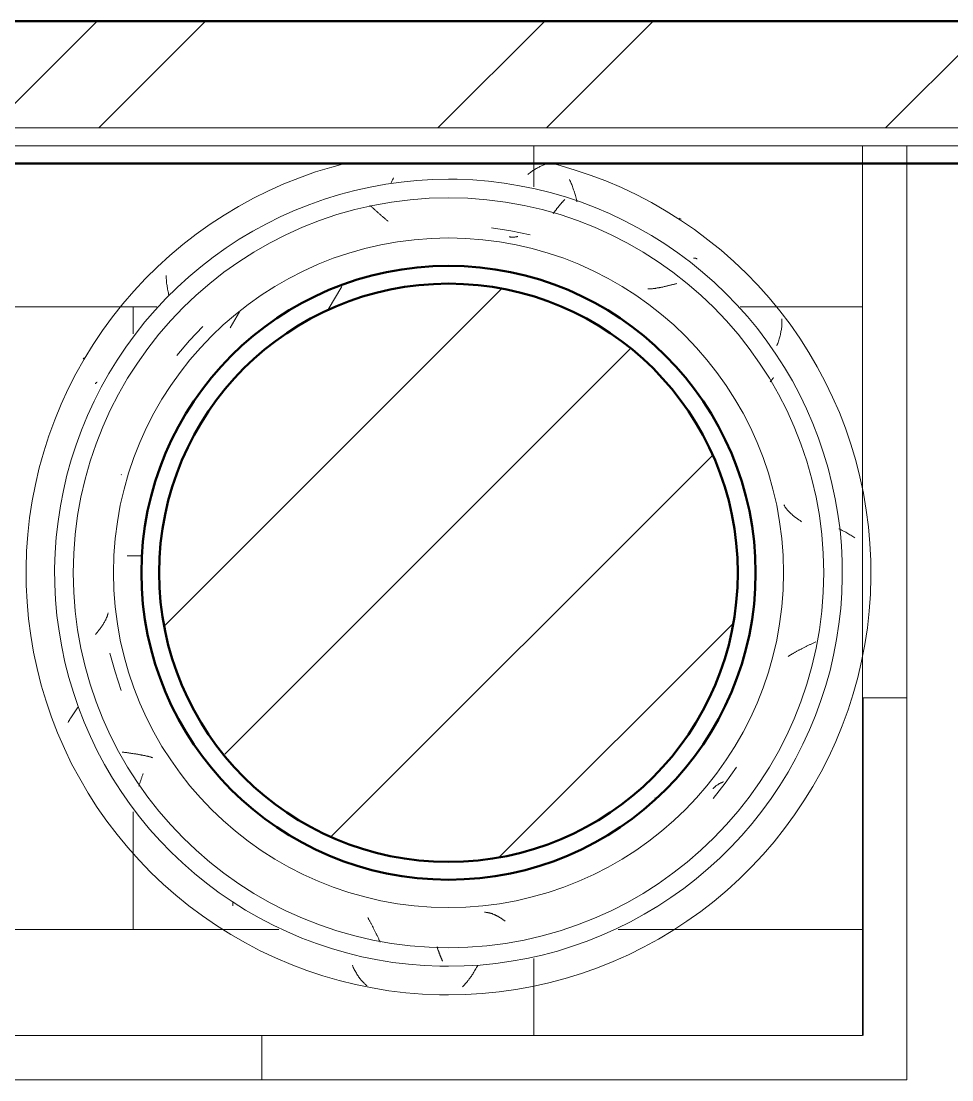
# Model space of a CAD drawing. Header units: millimetres. Extents: x -9358 to 257996, y -67499 to 9117.
# Drawn here: x 35675 to 36720, y -58968 to -57778 of the extents above; entities that cross this region are included whole.
import ezdxf

# ---------------------------------------------------------------- set-up
doc = ezdxf.new("R2010")
doc.units = ezdxf.units.MM
doc.header["$LTSCALE"] = 1000
for name, color, linetype, lineweight in [('A-COL-RFC', 8, 'Continuous', 18), ('A-COL-RFC-1', 8, 'Continuous', 9), ('A-COL-RFC-2', 8, 'Continuous', 50), ('A-WAL-CLD', 8, 'Continuous', 9), ('A-WAL-CMU', 8, 'Continuous', 50), ('A-WAL-LOW-20', 8, 'Continuous', 18), ('A-WAL-PAT-1', 8, 'Continuous', 9)]:
    doc.layers.add(name, color=color, linetype=linetype, lineweight=lineweight)
pattern_1 = [(0, (0, 0), (812.8, 203.2), [33.528, -576.072, 33.528, -576.072, -3251.2]), (0, (0, 0), (812.8, 203.2), [-1219.2, 33.528, -1185.672, 33.528, -576.072, -1422.4]), (0, (0, 0), (812.8, 203.2), [-3048, 33.528, -372.872, 33.528, -982.472]), (120, (304.8, 101.6), (-582.37636, 602.30545), [33.528, -576.072, 33.528, -576.072, -3251.2]), (120, (304.8, 101.6), (-582.37636, 602.30545), [-1219.2, 33.528, -1185.672, 33.528, -576.072, -1422.4]), (120, (304.8, 101.6), (-582.37636, 602.30545), [-3048, 33.528, -372.872, 33.528, -982.472]), (240, (406.4, 508), (-230.42364, -805.50545), [33.528, -576.072, 33.528, -576.072, -3251.2]), (240, (406.4, 508), (-230.42364, -805.50545), [-1219.2, 33.528, -1185.672, 33.528, -576.072, -1422.4]), (240, (406.4, 508), (-230.42364, -805.50545), [-3048, 33.528, -372.872, 33.528, -982.472])]

# ---------------------------------------------------------------- blocks, each defined once
blk = doc.blocks.new('Concrete-Round-Column - 650-V26-01-Ground Floor Furniture Plan')
at = {"layer": 'A-COL-RFC-1'}
h = blk.add_hatch(dxfattribs=at)
h.set_pattern_fill('FP_65', color=256, style=0, pattern_type=2)
h.set_pattern_definition([(45, (-35195, 58250), (-106.06602, 106.06602), [])])
h.paths.add_polyline_path([(0, -325), (63.4, -318.8), (124.4, -300.3), (180.6, -270.2), (229.8, -229.8), (270.2, -180.6), (300.3, -124.4), (318.8, -63.4), (325, 0), (318.8, 63.4), (300.3, 124.4), (270.2, 180.6), (229.8, 229.8), (180.6, 270.2), (124.4, 300.3), (63.4, 318.8), (0, 325), (-63.4, 318.8), (-124.4, 300.3), (-180.6, 270.2), (-229.8, 229.8), (-270.2, 180.6), (-300.3, 124.4), (-318.8, 63.4), (-325, 0), (-318.8, -63.4), (-300.3, -124.4), (-270.2, -180.6), (-229.8, -229.8), (-180.6, -270.2), (-124.4, -300.3), (-63.4, -318.8)], flags=0)
at = {"layer": 'A-COL-RFC-2'}
for start, end in [(0, 180), (180, 0)]:
    blk.add_arc((0, 0), 325, start, end, dxfattribs=at)
blk = doc.blocks.new('Walls 173 - Walls 13-1441112-01-Ground Floor Furniture Plan')
at = {"layer": 'A-WAL-PAT-1'}
h = blk.add_hatch(dxfattribs=at)
h.set_pattern_fill('FP_117', color=256, style=0, pattern_type=2)
h.set_pattern_definition([(90, (34450, -56700), (-900, 6e-14), [700, -700]), (90, (34000, -57400), (-1800, 1e-13), [700, -700]), (0, (34000, -57400), (0, 700), [])])
h.paths.add_polyline_path([(34730, -58770), (36620, -58770), (36620, -57770), (34730, -57770), (34730, -58574.8)], flags=0)
h.paths.add_polyline_path([(36118.3, -58693.5), (36045.8, -58681.4), (35976.2, -58657.5), (35911.6, -58622.5), (35852.4, -58576.1), (35803.8, -58523.3), (35763.6, -58461.8), (35734.1, -58394.5), (35716.1, -58323.2), (35710, -58250), (35716.9, -58173.5), (35735.8, -58101.7), (35763.6, -58038.2), (35803.8, -57976.7), (35854.9, -57921.6), (35914, -57876.2), (35976.2, -57842.5), (36050.7, -57817.8), (36119.9, -57806.5), (36191.7, -57806.5), (36264.2, -57818.6), (36337.4, -57844.5), (36398.4, -57877.5), (36456.4, -57922.6), (36506.2, -57976.7), (36546.4, -58038.2), (36575.9, -58105.5), (36593.9, -58176.8), (36600, -58250), (36593.9, -58323.2), (36574.2, -58398.3), (36546.4, -58461.8), (36503.3, -58526.4), (36456.4, -58577.4), (36393.8, -58625), (36333.8, -58657.5), (36259.3, -58682.2), (36190.1, -58693.5), (36119.9, -58693.5)], flags=0)
h.paths.add_polyline_path([(35231.7, -58693.5), (35158.3, -58693.5), (35085.8, -58681.4), (35016.2, -58657.5), (34951.6, -58622.5), (34891.2, -58574.8), (34842.6, -58521.5), (34803.6, -58461.8), (34774.1, -58394.5), (34756.1, -58323.2), (34750, -58250), (34756.9, -58173.5), (34775.8, -58101.7), (34803.6, -58038.2), (34843.8, -57976.7), (34893.6, -57922.6), (34954, -57876.2), (35016.2, -57842.5), (35090.7, -57817.8), (35159.9, -57806.5), (35231.7, -57806.5), (35304.2, -57818.6), (35373.8, -57842.5), (35438.4, -57877.5), (35496.4, -57922.6), (35547.4, -57978.5), (35586.4, -58038.2), (35615.9, -58105.5), (35633.9, -58176.8), (35640, -58250), (35633.9, -58323.2), (35614.2, -58398.3), (35584.1, -58465.3), (35546.2, -58523.3), (35495.3, -58578.3), (35438.4, -58622.5), (35373.8, -58657.5), (35299.3, -58682.2), (35272.5, -58686.7)], flags=0)
at = {"layer": 'A-WAL-LOW-20'}
for p, q in [((36620, -58770), (36620, -57770)), ((34730, -58770), (36620, -58770))]:
    blk.add_line(p, q, dxfattribs=at)
blk = doc.blocks.new('Walls 176 - Walls 6-1441152-01-Ground Floor Furniture Plan')
at = {"layer": 'A-WAL-PAT-1'}
h = blk.add_hatch(dxfattribs=at)
h.set_pattern_fill('FP_119', color=256, style=0, pattern_type=2)
h.set_pattern_definition([(270, (35494.6, -59470), (900, 6e-14), [700, -700]), (270, (35944.6, -58770), (1800, 1e-13), [700, -700]), (180, (35944.6, -58770), (-9e-14, -700), [])])
h.paths.add_polyline_path([(34730, -58820), (36670, -58820), (36670, -58770), (34730, -58770)], flags=0)
at = {"layer": 'A-WAL-LOW-20'}
for p, q in [((34730, -58770), (36620, -58770)), ((36670, -58770), (36670, -58820)), ((36670, -58820), (34730, -58820))]:
    blk.add_line(p, q, dxfattribs=at)
blk = doc.blocks.new('Walls 177 - Walls 6-1441169-01-Ground Floor Furniture Plan')
at = {"layer": 'A-WAL-PAT-1'}
h = blk.add_hatch(dxfattribs=at)
h.set_pattern_fill('FP_120', color=256, style=0, pattern_type=2)
h.set_pattern_definition([(270, (36170, -59239.6), (900, 6e-14), [700, -700]), (270, (36620, -58539.6), (1800, 1e-13), [700, -700]), (180, (36620, -58539.6), (-9e-14, -700), [])])
h.paths.add_polyline_path([(36670, -58770), (36670, -57770), (36620, -57770), (36620, -58770)], flags=0)
at = {"layer": 'A-WAL-LOW-20'}
for p, q in [((36620, -58770), (36620, -57770)), ((36670, -57770), (36670, -58770))]:
    blk.add_line(p, q, dxfattribs=at)
blk = doc.blocks.new('FP_210-01-Ground Floor Furniture Plan')
at = {"layer": 'A-WAL-PAT-1'}
for p, q in [((36067.2, -57837.5), (36066.5, -57836.9)), ((36067.8, -57838.1), (36067.2, -57837.5)), ((36068.5, -57838.6), (36067.8, -57838.1)), ((36069.1, -57839.2), (36068.5, -57838.6)), ((36069.7, -57839.8), (36069.1, -57839.2)), ((36070.4, -57840.3), (36069.7, -57839.8)), ((36071, -57840.9), (36070.4, -57840.3)), ((36071.6, -57841.4), (36071, -57840.9)), ((36072.2, -57842), (36071.6, -57841.4)), ((36072.9, -57842.6), (36072.2, -57842)), ((36073.5, -57843.1), (36072.9, -57842.6)), ((36074.1, -57843.7), (36073.5, -57843.1)), ((36074.7, -57844.2), (36074.1, -57843.7)), ((36075.4, -57844.8), (36074.7, -57844.2)), ((36076, -57845.3), (36075.4, -57844.8)), ((36076.6, -57845.8), (36076, -57845.3)), ((36077.2, -57846.4), (36076.6, -57845.8)), ((36077.8, -57846.9), (36077.2, -57846.4)), ((36078.4, -57847.4), (36077.8, -57846.9)), ((36079, -57848), (36078.4, -57847.4)), ((36079.6, -57848.5), (36079, -57848)), ((36080.2, -57849), (36079.6, -57848.5)), ((36080.8, -57849.5), (36080.2, -57849)), ((36081.4, -57850), (36080.8, -57849.5)), ((36082, -57850.5), (36081.4, -57850)), ((36082.6, -57851.1), (36082, -57850.5)), ((36083.2, -57851.6), (36082.6, -57851.1)), ((36083.7, -57852), (36083.2, -57851.6)), ((36084.3, -57852.5), (36083.7, -57852)), ((36084.9, -57853), (36084.3, -57852.5)), ((36085.5, -57853.5), (36084.9, -57853)), ((36086.1, -57854), (36085.5, -57853.5)), ((36086.6, -57854.4), (36086.1, -57854)), ((36087.2, -57854.9), (36086.6, -57854.4)), ((35864.1, -57989), (35879.2, -57973.1)), ((35850, -58005.8), (35864.1, -57989)), ((35787.5, -58139.4), (35787.4, -58139.8)), ((35771.9, -58297.9), (35771.8, -58298.4)), ((35772.1, -58297.4), (35771.9, -58297.9)), ((35772.2, -58296.9), (35772.1, -58297.4)), ((35772.4, -58296.5), (35772.2, -58296.9)), ((35772.5, -58296), (35772.4, -58296.5)), ((35772.6, -58295.5), (35772.5, -58296)), ((35772.7, -58295), (35772.6, -58295.5)), ((35765.9, -58309.5), (35765.6, -58310.1)), ((35766.3, -58309), (35765.9, -58309.5)), ((35766.6, -58308.5), (35766.3, -58309)), ((35767, -58308), (35766.6, -58308.5)), ((35767.3, -58307.4), (35767, -58308)), ((35767.6, -58306.9), (35767.3, -58307.4)), ((35767.9, -58306.4), (35767.6, -58306.9)), ((35768.2, -58305.9), (35767.9, -58306.4)), ((35768.5, -58305.4), (35768.2, -58305.9)), ((35768.8, -58304.9), (35768.5, -58305.4)), ((35769.1, -58304.4), (35768.8, -58304.9)), ((35769.4, -58303.8), (35769.1, -58304.4)), ((35769.6, -58303.3), (35769.4, -58303.8)), ((35769.9, -58302.8), (35769.6, -58303.3)), ((35770.1, -58302.3), (35769.9, -58302.8)), ((35770.4, -58301.8), (35770.1, -58302.3)), ((35770.6, -58301.3), (35770.4, -58301.8)), ((35770.8, -58300.8), (35770.6, -58301.3)), ((35771, -58300.3), (35770.8, -58300.8)), ((35771.2, -58299.9), (35771, -58300.3)), ((35771.4, -58299.4), (35771.2, -58299.9)), ((35771.6, -58298.9), (35771.4, -58299.4)), ((35771.8, -58298.4), (35771.6, -58298.9)), ((35758.9, -58318.9), (35758.4, -58319.4)), ((35759.4, -58318.3), (35758.9, -58318.9)), ((35759.8, -58317.7), (35759.4, -58318.3)), ((35760.3, -58317.2), (35759.8, -58317.7)), ((35760.7, -58316.6), (35760.3, -58317.2)), ((35761.2, -58316.1), (35760.7, -58316.6)), ((35761.6, -58315.5), (35761.2, -58316.1)), ((35762, -58314.9), (35761.6, -58315.5)), ((35762.4, -58314.4), (35762, -58314.9)), ((35762.9, -58313.8), (35762.4, -58314.4)), ((35763.3, -58313.3), (35762.9, -58313.8)), ((35763.7, -58312.8), (35763.3, -58313.3)), ((35764.1, -58312.2), (35763.7, -58312.8)), ((35764.4, -58311.7), (35764.1, -58312.2)), ((35764.8, -58311.1), (35764.4, -58311.7)), ((35765.2, -58310.6), (35764.8, -58311.1)), ((35765.6, -58310.1), (35765.2, -58310.6)), ((35780.4, -58361.4), (35774.7, -58340.2)), ((35787.2, -58382.2), (35780.4, -58361.4)), ((35788.6, -58451.5), (35789.4, -58451.7)), ((35789.4, -58451.7), (35790.2, -58451.8)), ((35790.2, -58451.8), (35791, -58451.9)), ((35791, -58451.9), (35791.8, -58452)), ((35791.8, -58452), (35792.7, -58452.1)), ((35792.7, -58452.1), (35793.5, -58452.2)), ((35793.5, -58452.2), (35794.3, -58452.3)), ((35794.3, -58452.3), (35795.1, -58452.5)), ((35795.1, -58452.5), (35795.9, -58452.6)), ((35795.9, -58452.6), (35796.7, -58452.7)), ((35796.7, -58452.7), (35797.5, -58452.8)), ((35797.5, -58452.8), (35798.3, -58452.9)), ((35798.3, -58452.9), (35799.1, -58453)), ((35799.1, -58453), (35799.8, -58453.1)), ((35799.8, -58453.1), (35800.6, -58453.3)), ((35800.6, -58453.3), (35801.4, -58453.4)), ((35801.4, -58453.4), (35802.2, -58453.5)), ((35802.2, -58453.5), (35802.9, -58453.6)), ((35802.9, -58453.6), (35803.7, -58453.7)), ((35803.7, -58453.7), (35804.5, -58453.9)), ((35804.5, -58453.9), (35805.2, -58454)), ((35805.2, -58454), (35806, -58454.1)), ((35806, -58454.1), (35806.7, -58454.2)), ((35806.7, -58454.2), (35807.4, -58454.3)), ((35807.4, -58454.3), (35808.2, -58454.5)), ((35808.2, -58454.5), (35808.9, -58454.6)), ((35808.9, -58454.6), (35809.6, -58454.7)), ((35809.6, -58454.7), (35810.3, -58454.9)), ((35810.3, -58454.9), (35811, -58455)), ((35811, -58455), (35811.7, -58455.1)), ((35811.7, -58455.1), (35812.4, -58455.3)), ((35812.4, -58455.3), (35813.1, -58455.4)), ((35813.1, -58455.4), (35813.8, -58455.6)), ((35813.8, -58455.6), (35814.5, -58455.7)), ((35814.5, -58455.7), (35815.2, -58455.9)), ((35815.2, -58455.9), (35815.8, -58456)), ((35815.8, -58456), (35816.5, -58456.2)), ((35816.5, -58456.2), (35817.1, -58456.3)), ((35817.1, -58456.3), (35817.8, -58456.5)), ((35817.8, -58456.5), (35818.4, -58456.6)), ((35818.4, -58456.6), (35819.1, -58456.8)), ((35819.1, -58456.8), (35819.7, -58457)), ((35819.7, -58457), (35820.3, -58457.1)), ((35820.3, -58457.1), (35820.9, -58457.3)), ((35820.9, -58457.3), (35821.5, -58457.5)), ((35821.5, -58457.5), (35822.1, -58457.7)), ((35822.1, -58457.7), (35822.7, -58457.9)), ((35811.8, -58476.3), (35811.5, -58477.1)), ((35812, -58475.6), (35811.8, -58476.3)), ((35807.7, -58488.1), (35807.4, -58488.9)), ((35808, -58487.3), (35807.7, -58488.1)), ((35808.2, -58486.5), (35808, -58487.3)), ((35808.5, -58485.7), (35808.2, -58486.5)), ((35808.8, -58484.9), (35808.5, -58485.7)), ((35809.1, -58484.1), (35808.8, -58484.9)), ((35809.3, -58483.3), (35809.1, -58484.1)), ((35809.6, -58482.5), (35809.3, -58483.3)), ((35809.9, -58481.7), (35809.6, -58482.5)), ((35810.2, -58481), (35809.9, -58481.7)), ((35810.4, -58480.2), (35810.2, -58481)), ((35810.7, -58479.4), (35810.4, -58480.2)), ((35811, -58478.6), (35810.7, -58479.4)), ((35811.2, -58477.9), (35811, -58478.6)), ((35811.5, -58477.1), (35811.2, -58477.9)), ((35807.4, -58488.9), (35807.1, -58489.7)), ((36064.3, -58637.5), (36064.6, -58638.1)), ((36064.6, -58638.1), (36065, -58638.7)), ((36065, -58638.7), (36065.3, -58639.3)), ((36065.3, -58639.3), (36065.7, -58639.9)), ((36065.7, -58639.9), (36066, -58640.6)), ((36066, -58640.6), (36066.4, -58641.2)), ((36066.4, -58641.2), (36066.7, -58641.8)), ((36066.7, -58641.8), (36067.1, -58642.5)), ((36067.1, -58642.5), (36067.4, -58643.1)), ((36067.4, -58643.1), (36067.7, -58643.8)), ((36067.7, -58643.8), (36068.1, -58644.4)), ((36068.1, -58644.4), (36068.4, -58645.1)), ((36068.4, -58645.1), (36068.8, -58645.8)), ((36068.8, -58645.8), (36069.1, -58646.5)), ((36069.1, -58646.5), (36069.5, -58647.1)), ((36069.5, -58647.1), (36069.8, -58647.8)), ((36069.8, -58647.8), (36070.2, -58648.5)), ((36070.2, -58648.5), (36070.5, -58649.2)), ((36070.5, -58649.2), (36070.9, -58649.9)), ((36070.9, -58649.9), (36071.2, -58650.6)), ((36071.2, -58650.6), (36071.6, -58651.3)), ((36071.6, -58651.3), (36071.9, -58652.1)), ((36071.9, -58652.1), (36072.3, -58652.8)), ((36072.3, -58652.8), (36072.6, -58653.5)), ((36072.6, -58653.5), (36073, -58654.2)), ((36073, -58654.2), (36073.3, -58655)), ((36073.3, -58655), (36073.7, -58655.7)), ((36073.7, -58655.7), (36074.1, -58656.4)), ((36074.1, -58656.4), (36074.4, -58657.2)), ((36074.4, -58657.2), (36074.8, -58657.9)), ((36074.8, -58657.9), (36075.1, -58658.6)), ((36075.1, -58658.6), (36075.5, -58659.4)), ((36075.5, -58659.4), (36075.9, -58660.1)), ((36075.9, -58660.1), (36076.2, -58660.9)), ((36076.2, -58660.9), (36076.6, -58661.6)), ((36076.6, -58661.6), (36076.9, -58662.4)), ((36076.9, -58662.4), (36077.3, -58663.2)), ((36077.3, -58663.2), (36077.7, -58663.9)), ((36077.7, -58663.9), (36078.1, -58664.7)), ((36078.1, -58664.7), (36078.4, -58665.4))]:
    blk.add_line(p, q, dxfattribs=at)
blk = doc.blocks.new('FP_211-01-Ground Floor Furniture Plan')
at = {"layer": 'A-WAL-LOW-20', "flags": 128}
blk.add_lwpolyline([(36155, -58724.5), (36174, -58724.2), (36192.9, -58723), (36211.8, -58721.1), (36230.6, -58718.5), (36249.3, -58715.1), (36267.8, -58710.9), (36286.1, -58706.1), (36304.3, -58700.5), (36322.2, -58694.1), (36339.8, -58687.1), (36357.1, -58679.3), (36374.1, -58670.9), (36390.8, -58661.8), (36407.1, -58652.1), (36422.9, -58641.7), (36438.4, -58630.6), (36453.4, -58619), (36467.9, -58606.8), (36481.9, -58594), (36495.4, -58580.6), (36508.4, -58566.7), (36520.8, -58552.4), (36532.6, -58537.5), (36543.7, -58522.2), (36554.3, -58506.4), (36564.3, -58490.2), (36573.5, -58473.7), (36582.1, -58456.8), (36590.1, -58439.5), (36597.3, -58422), (36603.8, -58404.1), (36609.6, -58386.1), (36614.7, -58367.8), (36619, -58349.3), (36622.6, -58330.7), (36625.5, -58311.9), (36627.6, -58293), (36628.9, -58274.1), (36629.5, -58255.1), (36629.3, -58236.1), (36628.4, -58217.2), (36626.7, -58198.3), (36624.3, -58179.5), (36621.1, -58160.7), (36617.1, -58142.2), (36612.5, -58123.8), (36607, -58105.6), (36600.9, -58087.6), (36594.1, -58069.9), (36586.5, -58052.5), (36578.3, -58035.4), (36569.3, -58018.7), (36559.8, -58002.3), (36549.5, -57986.3), (36538.7, -57970.7), (36527.2, -57955.6), (36515.1, -57941), (36502.5, -57926.8), (36489.3, -57913.2), (36475.5, -57900.1), (36461.3, -57887.5), (36446.5, -57875.6), (36431.3, -57864.2), (36415.7, -57853.5), (36399.6, -57843.4), (36383.2, -57833.9), (36366.4, -57825.1), (36349.2, -57817), (36331.7, -57809.6), (36314, -57802.9), (36296, -57796.9), (36277.7, -57791.6), (36271.2, -57790)], dxfattribs=at)
at = {"layer": 'A-WAL-PAT-1'}
for p, q in [((36249.9, -57798), (36249, -57798.7)), ((36250.9, -57797.3), (36249.9, -57798)), ((36251.9, -57796.7), (36250.9, -57797.3)), ((36252.9, -57796.1), (36251.9, -57796.7)), ((36253.8, -57795.5), (36252.9, -57796.1)), ((36254.8, -57794.9), (36253.8, -57795.5)), ((36255.7, -57794.4), (36254.8, -57794.9)), ((36256.7, -57793.9), (36255.7, -57794.4)), ((36257.7, -57793.4), (36256.7, -57793.9)), ((36258.6, -57793), (36257.7, -57793.4)), ((36259.5, -57792.5), (36258.6, -57793)), ((36260.5, -57792.1), (36259.5, -57792.5)), ((36261.4, -57791.8), (36260.5, -57792.1)), ((36262.4, -57791.4), (36261.4, -57791.8)), ((36263.3, -57791.1), (36262.4, -57791.4)), ((36264.2, -57790.9), (36263.3, -57791.1)), ((36265.1, -57790.6), (36264.2, -57790.9)), ((36266, -57790.4), (36265.1, -57790.6)), ((36266.9, -57790.2), (36266, -57790.4)), ((36267.8, -57790), (36266.9, -57790.2)), ((36245, -57801.7), (36244, -57802.5)), ((36246, -57800.9), (36245, -57801.7)), ((36247, -57800.1), (36246, -57800.9)), ((36248, -57799.4), (36247, -57800.1)), ((36249, -57798.7), (36248, -57799.4)), ((36291.4, -57809.2), (36290.9, -57808.1)), ((36291.9, -57810.2), (36291.4, -57809.2)), ((36292.4, -57811.3), (36291.9, -57810.2)), ((36292.9, -57812.5), (36292.4, -57811.3)), ((36293.4, -57813.6), (36292.9, -57812.5)), ((36293.8, -57814.8), (36293.4, -57813.6)), ((36294.3, -57816), (36293.8, -57814.8)), ((36294.8, -57817.2), (36294.3, -57816)), ((36295.2, -57818.4), (36294.8, -57817.2)), ((36295.6, -57819.6), (36295.2, -57818.4)), ((36296, -57820.9), (36295.6, -57819.6)), ((36296.4, -57822.2), (36296, -57820.9)), ((36296.8, -57823.5), (36296.4, -57822.2)), ((36297.2, -57824.8), (36296.8, -57823.5)), ((36297.6, -57826.1), (36297.2, -57824.8)), ((36298, -57827.5), (36297.6, -57826.1)), ((36298.3, -57828.9), (36298, -57827.5)), ((36298.7, -57830.3), (36298.3, -57828.9)), ((36299, -57831.7), (36298.7, -57830.3)), ((36299.3, -57832.9), (36299, -57831.7)), ((36415, -57851.8), (36414.3, -57851.4)), ((36415.8, -57852.2), (36415, -57851.8)), ((36416.5, -57852.6), (36415.8, -57852.2)), ((36529.6, -57965.6), (36529.5, -57964.6)), ((36528.8, -57977.5), (36529, -57976.4)), ((36529, -57976.4), (36529.1, -57975.2)), ((36529.1, -57975.2), (36529.3, -57974.1)), ((36529.3, -57974.1), (36529.4, -57973)), ((36529.4, -57973), (36529.5, -57971.9)), ((36529.5, -57971.9), (36529.6, -57970.8)), ((36529.6, -57966.6), (36529.6, -57965.6)), ((36529.6, -57967.6), (36529.6, -57966.6)), ((36529.6, -57968.7), (36529.6, -57967.6)), ((36529.6, -57969.7), (36529.6, -57968.7)), ((36529.6, -57970.8), (36529.6, -57969.7)), ((36525.7, -57989.7), (36526.1, -57988.4)), ((36526.1, -57988.4), (36526.4, -57987.2)), ((36526.4, -57987.2), (36526.8, -57985.9)), ((36526.8, -57985.9), (36527.2, -57984.7)), ((36527.2, -57984.7), (36527.5, -57983.5)), ((36527.5, -57983.5), (36527.8, -57982.2)), ((36527.8, -57982.2), (36528.1, -57981)), ((36528.1, -57981), (36528.3, -57979.9)), ((36528.3, -57979.9), (36528.5, -57978.7)), ((36528.5, -57978.7), (36528.8, -57977.5)), ((36523.8, -57994.8), (36524.3, -57993.5)), ((36524.3, -57993.5), (36524.8, -57992.3)), ((36524.8, -57992.3), (36525.2, -57991)), ((36525.2, -57991), (36525.7, -57989.7)), ((36594.8, -58201.2), (36593.5, -58200.6)), ((36596.1, -58201.9), (36594.8, -58201.2)), ((36597.4, -58202.5), (36596.1, -58201.9)), ((36598.7, -58203.2), (36597.4, -58202.5)), ((36599.9, -58203.8), (36598.7, -58203.2)), ((36601.2, -58204.5), (36599.9, -58203.8)), ((36602.4, -58205.2), (36601.2, -58204.5)), ((36603.6, -58205.9), (36602.4, -58205.2)), ((36604.7, -58206.5), (36603.6, -58205.9)), ((36605.9, -58207.2), (36604.7, -58206.5)), ((36607, -58207.9), (36605.9, -58207.2)), ((36608.1, -58208.6), (36607, -58207.9)), ((36609.2, -58209.3), (36608.1, -58208.6)), ((36610.3, -58210), (36609.2, -58209.3)), ((36611.3, -58210.8), (36610.3, -58210)), ((36180.7, -58703.3), (36181.4, -58702.2)), ((36181.4, -58702.2), (36182.2, -58701.1)), ((36182.2, -58701.1), (36182.9, -58700)), ((36182.9, -58700), (36183.6, -58698.8)), ((36183.6, -58698.8), (36184.3, -58697.6)), ((36184.3, -58697.6), (36185, -58696.4)), ((36185, -58696.4), (36185.7, -58695.2)), ((36185.7, -58695.2), (36186.4, -58693.9)), ((36186.4, -58693.9), (36187.1, -58692.7)), ((36187.1, -58692.7), (36187.8, -58691.4)), ((36171.5, -58714.7), (36172.3, -58713.9)), ((36172.3, -58713.9), (36173, -58713.1)), ((36173, -58713.1), (36173.8, -58712.2)), ((36173.8, -58712.2), (36174.6, -58711.3)), ((36174.6, -58711.3), (36175.4, -58710.4)), ((36175.4, -58710.4), (36176.2, -58709.5)), ((36176.2, -58709.5), (36176.9, -58708.5)), ((36176.9, -58708.5), (36177.7, -58707.5)), ((36177.7, -58707.5), (36178.4, -58706.5)), ((36178.4, -58706.5), (36179.2, -58705.5)), ((36179.2, -58705.5), (36179.9, -58704.4)), ((36179.9, -58704.4), (36180.7, -58703.3)), ((36170.7, -58715.5), (36171.5, -58714.7))]:
    blk.add_line(p, q, dxfattribs=at)
blk = doc.blocks.new('FP_212-01-Ground Floor Furniture Plan')
at = {"layer": 'A-WAL-LOW-20', "flags": 128}
blk.add_lwpolyline([(36038.6, -57790), (36023.9, -57793.9), (36005.7, -57799.5), (35987.8, -57805.9), (35970.2, -57812.9), (35952.9, -57820.7), (35935.9, -57829.1), (35919.2, -57838.2), (35902.9, -57847.9), (35887.1, -57858.3), (35871.6, -57869.4), (35856.6, -57881), (35842.1, -57893.2), (35828.1, -57906), (35814.6, -57919.4), (35801.6, -57933.3), (35789.2, -57947.6), (35777.4, -57962.5), (35766.3, -57977.8), (35755.7, -57993.6), (35745.7, -58009.8), (35736.5, -58026.3), (35727.9, -58043.2), (35719.9, -58060.5), (35712.7, -58078), (35706.2, -58095.9), (35700.4, -58113.9), (35695.3, -58132.2), (35691, -58150.7), (35687.4, -58169.3), (35684.5, -58188.1), (35682.4, -58207), (35681.1, -58225.9), (35680.5, -58244.9), (35680.7, -58263.9), (35681.6, -58282.8), (35683.3, -58301.7), (35685.7, -58320.5), (35688.9, -58339.3), (35692.9, -58357.8), (35697.5, -58376.2), (35703, -58394.4), (35709.1, -58412.4), (35715.9, -58430.1), (35723.5, -58447.5), (35731.7, -58464.6), (35740.7, -58481.3), (35750.2, -58497.7), (35760.5, -58513.7), (35771.3, -58529.3), (35782.8, -58544.4), (35794.9, -58559), (35807.5, -58573.2), (35820.7, -58586.8), (35834.5, -58599.9), (35848.7, -58612.5), (35863.5, -58624.4), (35878.7, -58635.8), (35894.3, -58646.5), (35910.4, -58656.6), (35926.8, -58666.1), (35943.6, -58674.9), (35960.8, -58683), (35978.3, -58690.4), (35996, -58697.1), (36014, -58703.1), (36032.3, -58708.4), (36050.7, -58712.9), (36069.3, -58716.7), (36088, -58719.8), (36106.9, -58722.1), (36125.8, -58723.6), (36144.8, -58724.4), (36155, -58724.5)], dxfattribs=at)
at = {"layer": 'A-WAL-PAT-1'}
for p, q in [((36091.5, -57809.7), (36091, -57811)), ((36092.1, -57808.4), (36091.5, -57809.7)), ((36092.8, -57807.2), (36092.1, -57808.4)), ((36093.4, -57805.9), (36092.8, -57807.2)), ((36091, -57811), (36090.4, -57812.3)), ((35837.8, -57915.7), (35837.8, -57917)), ((35837.8, -57917), (35837.9, -57918.2)), ((35837.9, -57918.2), (35838, -57919.4)), ((35838, -57919.4), (35838.1, -57920.7)), ((35838.1, -57920.7), (35838.2, -57922)), ((35838.2, -57922), (35838.3, -57923.3)), ((35838.3, -57923.3), (35838.4, -57924.6)), ((35838.4, -57924.6), (35838.6, -57925.9)), ((35838.6, -57925.9), (35838.8, -57927.2)), ((35838.8, -57927.2), (35839, -57928.6)), ((35839, -57928.6), (35839.2, -57929.9)), ((35839.2, -57929.9), (35839.5, -57931.3)), ((35839.5, -57931.3), (35839.7, -57932.7)), ((35839.7, -57932.7), (35840, -57934.1)), ((35840, -57934.1), (35840.3, -57935.5)), ((35840.3, -57935.5), (35840.6, -57936.9)), ((35840.6, -57936.9), (35840.9, -57938.3)), ((35744.9, -58009), (35744.5, -58009.7)), ((35745.4, -58008.3), (35744.9, -58009)), ((35735.9, -58405.2), (35735.1, -58406.3)), ((35736.7, -58404.1), (35735.9, -58405.2)), ((35737.6, -58403), (35736.7, -58404.1)), ((35738.4, -58401.9), (35737.6, -58403)), ((35739.3, -58400.7), (35738.4, -58401.9)), ((35728.9, -58416.1), (35728.3, -58417.2)), ((35729.5, -58415), (35728.9, -58416.1)), ((35730.1, -58414), (35729.5, -58415)), ((35730.8, -58412.9), (35730.1, -58414)), ((35731.5, -58411.8), (35730.8, -58412.9)), ((35732.2, -58410.7), (35731.5, -58411.8)), ((35732.9, -58409.6), (35732.2, -58410.7)), ((35733.6, -58408.5), (35732.9, -58409.6)), ((35734.4, -58407.4), (35733.6, -58408.5)), ((35735.1, -58406.3), (35734.4, -58407.4)), ((35728.3, -58417.2), (35727.7, -58418.3)), ((35912.7, -58620.2), (35912.6, -58621.7)), ((35912.6, -58621.7), (35912.6, -58623.1)), ((35912.6, -58623.1), (35912.6, -58624.5)), ((36047, -58691.2), (36047.6, -58692.4)), ((36047.6, -58692.4), (36048.1, -58693.6)), ((36048.1, -58693.6), (36048.7, -58694.7)), ((36048.7, -58694.7), (36049.2, -58695.9)), ((36049.2, -58695.9), (36049.8, -58697)), ((36049.8, -58697), (36050.4, -58698.1)), ((36050.4, -58698.1), (36051, -58699.1)), ((36051, -58699.1), (36051.6, -58700.2)), ((36051.6, -58700.2), (36052.2, -58701.2)), ((36052.2, -58701.2), (36052.8, -58702.2)), ((36052.8, -58702.2), (36053.4, -58703.1)), ((36053.4, -58703.1), (36054, -58704.1)), ((36054, -58704.1), (36054.7, -58705)), ((36054.7, -58705), (36055.3, -58705.9)), ((36055.3, -58705.9), (36056, -58706.7)), ((36056, -58706.7), (36056.7, -58707.6)), ((36056.7, -58707.6), (36057.3, -58708.4)), ((36057.3, -58708.4), (36058, -58709.1)), ((36058, -58709.1), (36058.7, -58709.9)), ((36058.7, -58709.9), (36059.4, -58710.6)), ((36059.4, -58710.6), (36060.1, -58711.3)), ((36060.1, -58711.3), (36060.8, -58712)), ((36060.8, -58712), (36061.5, -58712.6)), ((36061.5, -58712.6), (36062.3, -58713.2)), ((36062.3, -58713.2), (36063, -58713.8)), ((36063, -58713.8), (36063.8, -58714.3))]:
    blk.add_line(p, q, dxfattribs=at)
blk = doc.blocks.new('FP_213-01-Ground Floor Furniture Plan')
at = {"layer": 'A-WAL-PAT-1'}
for p, q in [((36203.5, -57862.3), (36225.2, -57865.6)), ((36225.2, -57865.6), (36246.7, -57870.2)), ((36223.8, -57872.4), (36223.3, -57872.4)), ((36224.2, -57872.5), (36223.8, -57872.4)), ((36224.6, -57872.6), (36224.2, -57872.5)), ((36225.1, -57872.6), (36224.6, -57872.6)), ((36225.5, -57872.7), (36225.1, -57872.6)), ((36226, -57872.7), (36225.5, -57872.7)), ((36226.4, -57872.7), (36226, -57872.7)), ((36226.9, -57872.7), (36226.4, -57872.7)), ((36227.3, -57872.7), (36226.9, -57872.7)), ((36227.8, -57872.7), (36227.3, -57872.7)), ((36228.3, -57872.7), (36227.8, -57872.7)), ((36228.7, -57872.6), (36228.3, -57872.7)), ((36229.2, -57872.6), (36228.7, -57872.6)), ((36229.7, -57872.6), (36229.2, -57872.6)), ((36230.1, -57872.5), (36229.7, -57872.6)), ((36230.6, -57872.4), (36230.1, -57872.5)), ((36231.1, -57872.4), (36230.6, -57872.4)), ((36231.6, -57872.3), (36231.1, -57872.4)), ((36232, -57872.2), (36231.6, -57872.3)), ((36232.5, -57872.1), (36232, -57872.2)), ((36233, -57872), (36232.5, -57872.1)), ((36393.5, -57929.2), (36392.8, -57929.3)), ((36394.2, -57929), (36393.5, -57929.2)), ((36394.9, -57928.9), (36394.2, -57929)), ((36395.7, -57928.8), (36394.9, -57928.9)), ((36396.4, -57928.6), (36395.7, -57928.8)), ((36397.1, -57928.4), (36396.4, -57928.6)), ((36397.8, -57928.3), (36397.1, -57928.4)), ((36398.5, -57928.1), (36397.8, -57928.3)), ((36399.3, -57928), (36398.5, -57928.1)), ((36400, -57927.8), (36399.3, -57928)), ((36400.8, -57927.6), (36400, -57927.8)), ((36401.5, -57927.4), (36400.8, -57927.6)), ((36402.2, -57927.2), (36401.5, -57927.4)), ((36403, -57927.1), (36402.2, -57927.2)), ((36403.8, -57926.9), (36403, -57927.1)), ((36404.5, -57926.7), (36403.8, -57926.9)), ((36405.3, -57926.5), (36404.5, -57926.7)), ((36406, -57926.3), (36405.3, -57926.5)), ((36406.8, -57926.1), (36406, -57926.3)), ((36407.6, -57925.9), (36406.8, -57926.1)), ((36408.4, -57925.7), (36407.6, -57925.9)), ((36409.1, -57925.5), (36408.4, -57925.7)), ((36409.9, -57925.3), (36409.1, -57925.5)), ((36410.7, -57925.1), (36409.9, -57925.3)), ((36411.5, -57924.9), (36410.7, -57925.1)), ((36379.4, -57931), (36378.8, -57931)), ((36380, -57931), (36379.4, -57931)), ((36380.6, -57931), (36380, -57931)), ((36381.2, -57930.9), (36380.6, -57931)), ((36381.8, -57930.9), (36381.2, -57930.9)), ((36382.4, -57930.8), (36381.8, -57930.9)), ((36383, -57930.8), (36382.4, -57930.8)), ((36383.6, -57930.7), (36383, -57930.8)), ((36384.3, -57930.7), (36383.6, -57930.7)), ((36384.9, -57930.6), (36384.3, -57930.7)), ((36385.5, -57930.5), (36384.9, -57930.6)), ((36386.2, -57930.4), (36385.5, -57930.5)), ((36386.8, -57930.3), (36386.2, -57930.4)), ((36387.5, -57930.3), (36386.8, -57930.3)), ((36388.1, -57930.2), (36387.5, -57930.3)), ((36388.8, -57930.1), (36388.1, -57930.2)), ((36389.4, -57929.9), (36388.8, -57930.1)), ((36390.1, -57929.8), (36389.4, -57929.9)), ((36390.8, -57929.7), (36390.1, -57929.8)), ((36391.5, -57929.6), (36390.8, -57929.7)), ((36392.2, -57929.5), (36391.5, -57929.6)), ((36392.8, -57929.3), (36392.2, -57929.5)), ((36532, -58174.1), (36531.8, -58173.7)), ((36532.3, -58174.5), (36532, -58174.1)), ((36532.5, -58174.9), (36532.3, -58174.5)), ((36532.7, -58175.4), (36532.5, -58174.9)), ((36533, -58175.8), (36532.7, -58175.4)), ((36533.3, -58176.2), (36533, -58175.8)), ((36533.5, -58176.6), (36533.3, -58176.2)), ((36533.8, -58177), (36533.5, -58176.6)), ((36534.1, -58177.4), (36533.8, -58177)), ((36534.4, -58177.8), (36534.1, -58177.4)), ((36534.7, -58178.3), (36534.4, -58177.8)), ((36535, -58178.7), (36534.7, -58178.3)), ((36535.4, -58179.1), (36535, -58178.7)), ((36535.7, -58179.5), (36535.4, -58179.1)), ((36536.1, -58179.9), (36535.7, -58179.5)), ((36536.4, -58180.3), (36536.1, -58179.9)), ((36536.8, -58180.7), (36536.4, -58180.3)), ((36537.2, -58181.1), (36536.8, -58180.7)), ((36537.6, -58181.5), (36537.2, -58181.1)), ((36537.9, -58181.9), (36537.6, -58181.5)), ((36538.3, -58182.3), (36537.9, -58181.9)), ((36538.8, -58182.7), (36538.3, -58182.3)), ((36539.2, -58183.1), (36538.8, -58182.7)), ((36539.6, -58183.5), (36539.2, -58183.1)), ((36540, -58183.9), (36539.6, -58183.5)), ((36540.5, -58184.3), (36540, -58183.9)), ((36541, -58184.7), (36540.5, -58184.3)), ((36541.4, -58185.1), (36541, -58184.7)), ((36541.9, -58185.5), (36541.4, -58185.1)), ((36542.4, -58185.9), (36541.9, -58185.5)), ((36542.9, -58186.3), (36542.4, -58185.9)), ((36543.3, -58186.7), (36542.9, -58186.3)), ((36543.8, -58187.1), (36543.3, -58186.7)), ((36544.4, -58187.5), (36543.8, -58187.1)), ((36544.9, -58187.9), (36544.4, -58187.5)), ((36545.4, -58188.3), (36544.9, -58187.9)), ((36545.9, -58188.6), (36545.4, -58188.3)), ((36546.5, -58189), (36545.9, -58188.6)), ((36547, -58189.4), (36546.5, -58189)), ((36547.6, -58189.8), (36547, -58189.4)), ((36548.1, -58190.2), (36547.6, -58189.8)), ((36548.7, -58190.6), (36548.1, -58190.2)), ((36549.3, -58191), (36548.7, -58190.6)), ((36549.9, -58191.4), (36549.3, -58191)), ((36550.5, -58191.8), (36549.9, -58191.4)), ((36551, -58192.2), (36550.5, -58191.8)), ((36551.6, -58192.6), (36551, -58192.2)), ((36554.5, -58334), (36555.2, -58333.7)), ((36555.2, -58333.7), (36555.9, -58333.3)), ((36555.9, -58333.3), (36556.6, -58333)), ((36556.6, -58333), (36557.3, -58332.6)), ((36557.3, -58332.6), (36558, -58332.2)), ((36558, -58332.2), (36558.8, -58331.9)), ((36558.8, -58331.9), (36559.5, -58331.5)), ((36559.5, -58331.5), (36560.2, -58331.2)), ((36560.2, -58331.2), (36560.9, -58330.8)), ((36560.9, -58330.8), (36561.7, -58330.5)), ((36561.7, -58330.5), (36562.4, -58330.1)), ((36562.4, -58330.1), (36563.2, -58329.8)), ((36563.2, -58329.8), (36563.9, -58329.4)), ((36563.9, -58329.4), (36564.7, -58329)), ((36564.7, -58329), (36565.4, -58328.7)), ((36565.4, -58328.7), (36566.2, -58328.3)), ((36566.2, -58328.3), (36566.9, -58327.9)), ((36566.9, -58327.9), (36567.7, -58327.6)), ((36536.5, -58344.1), (36537.1, -58343.8)), ((36537.1, -58343.8), (36537.6, -58343.4)), ((36537.6, -58343.4), (36538.1, -58343.1)), ((36538.1, -58343.1), (36538.7, -58342.7)), ((36538.7, -58342.7), (36539.2, -58342.4)), ((36539.2, -58342.4), (36539.8, -58342)), ((36539.8, -58342), (36540.4, -58341.7)), ((36540.4, -58341.7), (36540.9, -58341.3)), ((36540.9, -58341.3), (36541.5, -58341)), ((36541.5, -58341), (36542.1, -58340.6)), ((36542.1, -58340.6), (36542.7, -58340.3)), ((36542.7, -58340.3), (36543.3, -58339.9)), ((36543.3, -58339.9), (36543.9, -58339.6)), ((36543.9, -58339.6), (36544.5, -58339.2)), ((36544.5, -58339.2), (36545.2, -58338.9)), ((36545.2, -58338.9), (36545.8, -58338.5)), ((36545.8, -58338.5), (36546.4, -58338.2)), ((36546.4, -58338.2), (36547.1, -58337.8)), ((36547.1, -58337.8), (36547.7, -58337.5)), ((36547.7, -58337.5), (36548.4, -58337.1)), ((36548.4, -58337.1), (36549, -58336.8)), ((36549, -58336.8), (36549.7, -58336.5)), ((36549.7, -58336.5), (36550.4, -58336.1)), ((36550.4, -58336.1), (36551, -58335.8)), ((36551, -58335.8), (36551.7, -58335.4)), ((36551.7, -58335.4), (36552.4, -58335.1)), ((36552.4, -58335.1), (36553.1, -58334.7)), ((36553.1, -58334.7), (36553.8, -58334.4)), ((36553.8, -58334.4), (36554.5, -58334)), ((36478.7, -58468.7), (36465.9, -58486.5)), ((36465.9, -58486.5), (36452.2, -58503.6)), ((36456.6, -58488.7), (36457, -58488.4)), ((36457, -58488.4), (36457.5, -58488.2)), ((36457.5, -58488.2), (36457.9, -58487.9)), ((36457.9, -58487.9), (36458.3, -58487.7)), ((36458.3, -58487.7), (36458.7, -58487.4)), ((36458.7, -58487.4), (36459.2, -58487.2)), ((36459.2, -58487.2), (36459.6, -58486.9)), ((36459.6, -58486.9), (36460.1, -58486.7)), ((36460.1, -58486.7), (36460.5, -58486.5)), ((36460.5, -58486.5), (36461, -58486.2)), ((36461, -58486.2), (36461.5, -58486)), ((36461.5, -58486), (36462, -58485.8)), ((36462, -58485.8), (36462.4, -58485.6)), ((36462.4, -58485.6), (36462.9, -58485.4)), ((36462.9, -58485.4), (36463.5, -58485.2)), ((36463.5, -58485.2), (36464, -58485)), ((36452.2, -58492.8), (36452.5, -58492.4)), ((36452.5, -58492.4), (36452.8, -58492.1)), ((36452.8, -58492.1), (36453.1, -58491.7)), ((36453.1, -58491.7), (36453.4, -58491.4)), ((36453.4, -58491.4), (36453.7, -58491.1)), ((36453.7, -58491.1), (36454.1, -58490.8)), ((36454.1, -58490.8), (36454.4, -58490.5)), ((36454.4, -58490.5), (36454.8, -58490.1)), ((36454.8, -58490.1), (36455.1, -58489.8)), ((36455.1, -58489.8), (36455.5, -58489.6)), ((36455.5, -58489.6), (36455.9, -58489.3)), ((36455.9, -58489.3), (36456.3, -58489)), ((36456.3, -58489), (36456.6, -58488.7)), ((36195.4, -58631.7), (36195.8, -58631.7)), ((36195.8, -58631.7), (36196.3, -58631.7)), ((36196.3, -58631.7), (36196.7, -58631.7)), ((36196.7, -58631.7), (36197.2, -58631.8)), ((36197.2, -58631.8), (36197.7, -58631.8)), ((36197.7, -58631.8), (36198.1, -58631.9)), ((36198.1, -58631.9), (36198.6, -58631.9)), ((36198.6, -58631.9), (36199.1, -58632)), ((36199.1, -58632), (36199.6, -58632.1)), ((36199.6, -58632.1), (36200, -58632.2)), ((36200, -58632.2), (36200.5, -58632.3)), ((36200.5, -58632.3), (36201, -58632.4)), ((36201, -58632.4), (36201.5, -58632.5)), ((36201.5, -58632.5), (36201.9, -58632.6)), ((36201.9, -58632.6), (36202.4, -58632.8)), ((36202.4, -58632.8), (36202.9, -58632.9)), ((36202.9, -58632.9), (36203.4, -58633.1)), ((36203.4, -58633.1), (36203.9, -58633.2)), ((36203.9, -58633.2), (36204.4, -58633.4)), ((36204.4, -58633.4), (36204.8, -58633.6)), ((36204.8, -58633.6), (36205.3, -58633.8)), ((36205.3, -58633.8), (36205.8, -58634)), ((36205.8, -58634), (36206.3, -58634.2)), ((36206.3, -58634.2), (36206.8, -58634.4)), ((36206.8, -58634.4), (36207.3, -58634.6)), ((36207.3, -58634.6), (36207.8, -58634.9)), ((36207.8, -58634.9), (36208.3, -58635.1)), ((36208.3, -58635.1), (36208.8, -58635.4)), ((36208.8, -58635.4), (36209.3, -58635.6)), ((36209.3, -58635.6), (36209.8, -58635.9)), ((36209.8, -58635.9), (36210.3, -58636.2)), ((36210.3, -58636.2), (36210.9, -58636.5)), ((36210.9, -58636.5), (36211.4, -58636.8)), ((36211.4, -58636.8), (36211.9, -58637.1)), ((36211.9, -58637.1), (36212.4, -58637.4)), ((36212.4, -58637.4), (36212.9, -58637.7)), ((36212.9, -58637.7), (36213.5, -58638.1)), ((36213.5, -58638.1), (36214, -58638.4)), ((36214, -58638.4), (36214.5, -58638.7)), ((36214.5, -58638.7), (36215, -58639.1)), ((36215, -58639.1), (36215.6, -58639.5)), ((36215.6, -58639.5), (36216.1, -58639.8)), ((36216.1, -58639.8), (36216.6, -58640.2)), ((36216.6, -58640.2), (36217.2, -58640.6)), ((36217.2, -58640.6), (36217.7, -58641)), ((36217.7, -58641), (36218.3, -58641.4)), ((36218.3, -58641.4), (36218.8, -58641.8))]:
    blk.add_line(p, q, dxfattribs=at)
blk = doc.blocks.new('FP_214-01-Ground Floor Furniture Plan')
at = {"layer": 'A-WAL-LOW-20', "flags": 128}
blk.add_lwpolyline([(36155, -58692.4), (36172.7, -58692), (36190.4, -58691), (36208, -58689.2), (36225.5, -58686.7), (36242.9, -58683.6), (36260.2, -58679.7), (36277.3, -58675.2), (36294.2, -58669.9), (36310.8, -58664), (36327.3, -58657.5), (36343.4, -58650.3), (36359.3, -58642.4), (36374.8, -58633.9), (36390, -58624.8), (36404.8, -58615.1), (36419.2, -58604.8), (36433.2, -58594), (36446.7, -58582.6), (36459.8, -58570.7), (36472.4, -58558.2), (36484.4, -58545.3), (36496, -58531.9), (36507, -58518), (36517.4, -58503.7), (36527.3, -58489), (36536.5, -58474), (36545.2, -58458.5), (36553.2, -58442.7), (36560.6, -58426.7), (36567.3, -58410.3), (36573.4, -58393.7), (36578.8, -58376.8), (36583.6, -58359.8), (36587.6, -58342.6), (36591, -58325.2), (36593.6, -58307.7), (36595.6, -58290.1), (36596.8, -58272.5), (36597.4, -58254.8), (36597.2, -58237.1), (36596.3, -58219.4), (36594.8, -58201.8), (36592.5, -58184.2), (36589.5, -58166.8), (36585.8, -58149.5), (36581.5, -58132.3), (36576.4, -58115.4), (36570.7, -58098.6), (36564.3, -58082.1), (36557.3, -58065.9), (36549.6, -58050), (36541.3, -58034.3), (36532.3, -58019.1), (36522.8, -58004.2), (36512.7, -57989.6), (36502, -57975.6), (36490.7, -57961.9), (36478.9, -57948.7), (36466.6, -57936), (36453.8, -57923.8), (36440.5, -57912.1), (36426.8, -57900.9), (36412.6, -57890.4), (36398, -57880.3), (36383.1, -57870.9), (36367.7, -57862.1), (36352, -57853.9), (36336, -57846.3), (36319.7, -57839.4), (36303.2, -57833.2), (36286.4, -57827.6), (36269.4, -57822.7), (36252.2, -57818.4), (36234.9, -57814.9), (36217.4, -57812), (36199.9, -57809.9), (36182.2, -57808.4), (36164.6, -57807.7), (36155, -57807.6)], dxfattribs=at)
at = {"layer": 'A-WAL-PAT-1'}
for p, q in [((36282.4, -57833.9), (36282.1, -57834.3)), ((36282.7, -57833.6), (36282.4, -57833.9)), ((36283, -57833.3), (36282.7, -57833.6)), ((36283.3, -57832.9), (36283, -57833.3)), ((36283.6, -57832.6), (36283.3, -57832.9)), ((36283.9, -57832.2), (36283.6, -57832.6)), ((36284.2, -57831.9), (36283.9, -57832.2)), ((36284.5, -57831.6), (36284.2, -57831.9)), ((36284.8, -57831.3), (36284.5, -57831.6)), ((36285.1, -57831), (36284.8, -57831.3)), ((36285.4, -57830.7), (36285.1, -57831)), ((36285.7, -57830.4), (36285.4, -57830.7)), ((36272.8, -57845.8), (36272.5, -57846.2)), ((36273.1, -57845.5), (36272.8, -57845.8)), ((36273.4, -57845.1), (36273.1, -57845.5)), ((36273.7, -57844.7), (36273.4, -57845.1)), ((36274, -57844.3), (36273.7, -57844.7)), ((36274.3, -57843.9), (36274, -57844.3)), ((36274.6, -57843.5), (36274.3, -57843.9)), ((36274.9, -57843.1), (36274.6, -57843.5)), ((36275.2, -57842.7), (36274.9, -57843.1)), ((36275.6, -57842.3), (36275.2, -57842.7)), ((36275.9, -57841.9), (36275.6, -57842.3)), ((36276.2, -57841.5), (36275.9, -57841.9)), ((36276.5, -57841.1), (36276.2, -57841.5)), ((36276.8, -57840.7), (36276.5, -57841.1)), ((36277.1, -57840.3), (36276.8, -57840.7)), ((36277.4, -57839.9), (36277.1, -57840.3)), ((36277.7, -57839.5), (36277.4, -57839.9)), ((36278.1, -57839.1), (36277.7, -57839.5)), ((36278.4, -57838.7), (36278.1, -57839.1)), ((36278.7, -57838.4), (36278.4, -57838.7)), ((36279, -57838), (36278.7, -57838.4)), ((36279.3, -57837.6), (36279, -57838)), ((36279.6, -57837.2), (36279.3, -57837.6)), ((36279.9, -57836.8), (36279.6, -57837.2)), ((36280.2, -57836.5), (36279.9, -57836.8)), ((36280.5, -57836.1), (36280.2, -57836.5)), ((36280.8, -57835.7), (36280.5, -57836.1)), ((36281.2, -57835.4), (36280.8, -57835.7)), ((36281.5, -57835), (36281.2, -57835.4)), ((36281.8, -57834.6), (36281.5, -57835)), ((36282.1, -57834.3), (36281.8, -57834.6)), ((36430.5, -57896.2), (36430.3, -57896.2)), ((36430.8, -57896.2), (36430.5, -57896.2)), ((36431, -57896.2), (36430.8, -57896.2)), ((36431.3, -57896.2), (36431, -57896.2)), ((36431.5, -57896.2), (36431.3, -57896.2)), ((36431.7, -57896.3), (36431.5, -57896.2)), ((36432, -57896.3), (36431.7, -57896.3)), ((36432.2, -57896.3), (36432, -57896.3)), ((36432.4, -57896.4), (36432.2, -57896.3)), ((36432.6, -57896.4), (36432.4, -57896.4)), ((36432.8, -57896.5), (36432.6, -57896.4)), ((36433, -57896.6), (36432.8, -57896.5)), ((36433.2, -57896.6), (36433, -57896.6)), ((36433.4, -57896.7), (36433.2, -57896.6)), ((36433.6, -57896.8), (36433.4, -57896.7)), ((36433.7, -57896.9), (36433.6, -57896.8)), ((36433.9, -57897), (36433.7, -57896.9)), ((36434.1, -57897.1), (36433.9, -57897)), ((36434.2, -57897.2), (36434.1, -57897.1)), ((36516.5, -58035.3), (36516.8, -58034.9)), ((36516.8, -58034.9), (36517.1, -58034.5)), ((36517.1, -58034.5), (36517.4, -58034.1)), ((36517.4, -58034.1), (36517.7, -58033.7)), ((36517.7, -58033.7), (36518, -58033.4)), ((36518, -58033.4), (36518.3, -58033)), ((36518.3, -58033), (36518.6, -58032.6)), ((36518.6, -58032.6), (36518.9, -58032.2)), ((36518.9, -58032.2), (36519.1, -58031.9)), ((36519.1, -58031.9), (36519.4, -58031.5)), ((36519.4, -58031.5), (36519.7, -58031.1)), ((36519.7, -58031.1), (36520, -58030.7))]:
    blk.add_line(p, q, dxfattribs=at)
blk = doc.blocks.new('FP_215-01-Ground Floor Furniture Plan')
at = {"layer": 'A-WAL-LOW-20', "flags": 128}
blk.add_lwpolyline([(36155, -57807.6), (36137.3, -57808), (36119.6, -57809), (36102, -57810.8), (36084.5, -57813.3), (36067.1, -57816.4), (36049.8, -57820.3), (36032.7, -57824.8), (36015.8, -57830.1), (35999.2, -57836), (35982.7, -57842.5), (35966.6, -57849.7), (35950.7, -57857.6), (35935.2, -57866.1), (35920, -57875.2), (35905.2, -57884.9), (35890.8, -57895.2), (35876.8, -57906), (35863.3, -57917.4), (35850.2, -57929.3), (35837.6, -57941.8), (35825.6, -57954.7), (35814, -57968.1), (35803, -57982), (35792.6, -57996.3), (35782.7, -58011), (35773.5, -58026), (35764.8, -58041.5), (35756.8, -58057.3), (35749.4, -58073.3), (35742.7, -58089.7), (35736.6, -58106.3), (35731.2, -58123.2), (35726.4, -58140.2), (35722.4, -58157.4), (35719, -58174.8), (35716.4, -58192.3), (35714.4, -58209.9), (35713.2, -58227.5), (35712.6, -58245.2), (35712.8, -58262.9), (35713.7, -58280.6), (35715.2, -58298.2), (35717.5, -58315.8), (35720.5, -58333.2), (35724.2, -58350.5), (35728.5, -58367.7), (35733.6, -58384.6), (35739.3, -58401.4), (35745.7, -58417.9), (35752.7, -58434.1), (35760.4, -58450), (35768.7, -58465.7), (35777.7, -58480.9), (35787.2, -58495.8), (35797.3, -58510.4), (35808, -58524.4), (35819.3, -58538.1), (35831.1, -58551.3), (35843.4, -58564), (35856.2, -58576.2), (35869.5, -58587.9), (35883.2, -58599.1), (35897.4, -58609.6), (35912, -58619.7), (35926.9, -58629.1), (35942.3, -58637.9), (35958, -58646.1), (35974, -58653.7), (35990.3, -58660.6), (36006.8, -58666.8), (36023.6, -58672.4), (36040.6, -58677.3), (36057.8, -58681.6), (36075.1, -58685.1), (36092.6, -58688), (36110.1, -58690.1), (36127.8, -58691.6), (36145.4, -58692.3), (36155, -58692.4)], dxfattribs=at)
at = {"layer": 'A-WAL-PAT-1'}
for p, q in [((35759.5, -58036.3), (35759.3, -58036.4)), ((35759.6, -58036.1), (35759.5, -58036.3)), ((35759.8, -58036), (35759.6, -58036.1)), ((35760, -58035.9), (35759.8, -58036)), ((35760.2, -58035.8), (35760, -58035.9)), ((35758.5, -58037.4), (35758.4, -58037.5)), ((35758.6, -58037.2), (35758.5, -58037.4)), ((35758.8, -58037), (35758.6, -58037.2)), ((35758.9, -58036.9), (35758.8, -58037)), ((35759, -58036.7), (35758.9, -58036.9)), ((35759.2, -58036.6), (35759, -58036.7)), ((35759.3, -58036.4), (35759.2, -58036.6)), ((36142, -58670.3), (36142.2, -58670.8)), ((36142.2, -58670.8), (36142.3, -58671.2)), ((36142.3, -58671.2), (36142.5, -58671.7)), ((36142.5, -58671.7), (36142.7, -58672.2)), ((36142.7, -58672.2), (36142.8, -58672.6)), ((36142.8, -58672.6), (36143, -58673.1)), ((36143, -58673.1), (36143.2, -58673.6)), ((36143.2, -58673.6), (36143.3, -58674.1)), ((36143.3, -58674.1), (36143.5, -58674.5)), ((36143.5, -58674.5), (36143.7, -58675)), ((36143.7, -58675), (36143.9, -58675.5)), ((36143.9, -58675.5), (36144, -58675.9)), ((36144, -58675.9), (36144.2, -58676.4)), ((36144.2, -58676.4), (36144.4, -58676.9)), ((36144.4, -58676.9), (36144.6, -58677.3)), ((36144.6, -58677.3), (36144.7, -58677.8)), ((36144.7, -58677.8), (36144.9, -58678.3)), ((36144.9, -58678.3), (36145.1, -58678.7)), ((36145.1, -58678.7), (36145.3, -58679.2)), ((36145.3, -58679.2), (36145.4, -58679.7)), ((36145.4, -58679.7), (36145.6, -58680.1)), ((36145.6, -58680.1), (36145.8, -58680.6)), ((36145.8, -58680.6), (36146, -58681)), ((36146, -58681), (36146.1, -58681.5)), ((36146.1, -58681.5), (36146.3, -58681.9)), ((36146.3, -58681.9), (36146.5, -58682.4)), ((36146.5, -58682.4), (36146.7, -58682.8)), ((36146.7, -58682.8), (36146.9, -58683.2)), ((36146.9, -58683.2), (36147, -58683.7)), ((36147, -58683.7), (36147.2, -58684.1)), ((36147.2, -58684.1), (36147.4, -58684.5)), ((36147.4, -58684.5), (36147.6, -58685)), ((36147.6, -58685), (36147.8, -58685.4)), ((36147.8, -58685.4), (36147.9, -58685.8)), ((36147.9, -58685.8), (36148.1, -58686.2)), ((36148.1, -58686.2), (36148.3, -58686.6))]:
    blk.add_line(p, q, dxfattribs=at)
blk = doc.blocks.new('Walls 315 - Walls 78-2881663-01-Ground Floor Furniture Plan')
at = {"layer": 'A-WAL-PAT-1'}
h = blk.add_hatch(dxfattribs=at)
h.set_pattern_fill('FP_166', color=256, style=0, pattern_type=2)
h.set_pattern_definition([(0, (0, 0), (528.32, 132.08), [43.586, -352.654, 43.586, -352.654, -2113.28]), (0, (0, 0), (528.32, 132.08), [-792.48, 43.586, -748.894, 43.586, -352.654, -924.56]), (0, (0, 0), (528.32, 132.08), [-1981.2, 43.586, -220.574, 43.586, -616.814]), (120, (198.12, 66.04), (-378.54464, 391.49854), [43.586, -352.654, 43.586, -352.654, -2113.28]), (120, (198.12, 66.04), (-378.54464, 391.49854), [-792.48, 43.586, -748.894, 43.586, -352.654, -924.56]), (120, (198.12, 66.04), (-378.54464, 391.49854), [-1981.2, 43.586, -220.574, 43.586, -616.814]), (240, (264.16, 330.2), (-149.77536, -523.57854), [43.586, -352.654, 43.586, -352.654, -2113.28]), (240, (264.16, 330.2), (-149.77536, -523.57854), [-792.48, 43.586, -748.894, 43.586, -352.654, -924.56]), (240, (264.16, 330.2), (-149.77536, -523.57854), [-1981.2, 43.586, -220.574, 43.586, -616.814])])
h.paths.add_polyline_path([(36155, -58626.3), (36220.3, -58620.6), (36283.7, -58603.6), (36343.1, -58575.9), (36401, -58534.1), (36443.3, -58491.9), (36480.9, -58438.1), (36509, -58377.3), (36525.6, -58315.3), (36531.3, -58250), (36525.6, -58184.7), (36508.6, -58121.3), (36480.9, -58061.9), (36443.3, -58008.1), (36396.9, -57961.7), (36343.1, -57924.1), (36283.7, -57896.4), (36218.4, -57879.3), (36155, -57873.7), (36086.6, -57880.3), (36026.3, -57896.4), (35966.9, -57924.1), (35913.1, -57961.7), (35866.7, -58008.1), (35829.1, -58061.9), (35801.4, -58121.3), (35784.3, -58186.6), (35778.7, -58250), (35784.4, -58315.3), (35801.4, -58378.7), (35829.1, -58438.1), (35866.7, -58491.9), (35913.1, -58538.3), (35966.9, -58575.9), (36030.6, -58604.8), (36091.6, -58620.7), (36142.8, -58625.2)], flags=0)
h.paths.add_polyline_path([(36123.2, -58593.5), (36060.6, -58581.8), (36001.2, -58558.8), (35947.1, -58525.3), (35898.1, -58479.8), (35861.7, -58431.6), (35833.2, -58374.4), (35815.9, -58313.4), (35810, -58250), (35816.1, -58185.8), (35834, -58123.9), (35863.1, -58066.5), (35902.3, -58015.5), (35950.3, -57972.7), (36005.3, -57939.6), (36065.4, -57917.3), (36128.4, -57906.5), (36186.8, -57906.5), (36249.4, -57918.2), (36308.8, -57941.2), (36362.9, -57974.7), (36411.9, -58020.2), (36448.9, -58069.4), (36476.7, -58125.4), (36494.1, -58186.6), (36500, -58250), (36493.9, -58314.2), (36476, -58376.1), (36446.9, -58433.5), (36407.7, -58484.5), (36359.7, -58527.3), (36304.7, -58560.4), (36244.6, -58582.7), (36181.6, -58593.5), (36128.4, -58593.5)], flags=0)
at = {"layer": 'A-WAL-LOW-20'}
for radius, start, end in [(421.5, 90, 270), (421.5, 270, 90), (376.3, 90, 270), (376.3, 270, 90)]:
    blk.add_arc((36155, -58250), radius, start, end, dxfattribs=at)
for name in ['FP_212-01-Ground Floor Furniture Plan', 'FP_211-01-Ground Floor Furniture Plan', 'FP_215-01-Ground Floor Furniture Plan', 'FP_214-01-Ground Floor Furniture Plan', 'FP_210-01-Ground Floor Furniture Plan', 'FP_213-01-Ground Floor Furniture Plan']:
    blk.add_blockref(name, (0, 0), dxfattribs=at)
blk = doc.blocks.new('G')
at = {"layer": 'A-WAL-PAT-1'}
h = blk.add_hatch(dxfattribs=at)
h.set_pattern_fill('FP_1', color=256, style=0, pattern_type=2)
h.set_pattern_definition([(45, (0, 0), (-251.4472, 251.4472), []), (45, (0, 381), (-251.4472, 251.4472), [])])
h.paths.add_polyline_path([(35525.9, -57750), (37160, -57750), (37160, -57630), (34450, -57630), (34450, -57750), (35034.3, -57750)], flags=0)
h = blk.add_hatch(dxfattribs=at)
h.set_pattern_fill('FP_2', color=256, style=0, pattern_type=2)
h.set_pattern_definition(pattern_1)
h.paths.add_polyline_path([(36017.4, -57790), (37300, -57790), (37300, -57770), (33810, -57770), (33810, -57790), (35525.9, -57790)], flags=0)
h = blk.add_hatch(dxfattribs=at)
h.set_pattern_fill('FP_2', color=256, style=0, pattern_type=2)
h.set_pattern_definition(pattern_1)
h.paths.add_polyline_path([(35830, -58250), (35836.2, -58186.6), (35854.7, -58125.6), (35884.8, -58069.4), (35925.2, -58020.2), (35974.4, -57979.8), (36030.6, -57949.7), (36091.6, -57931.2), (36155, -57925), (36218.4, -57931.2), (36279.4, -57949.7), (36335.6, -57979.8), (36384.8, -58020.2), (36425.2, -58069.4), (36455.3, -58125.6), (36473.8, -58186.6), (36480, -58250), (36500, -58250), (36494.1, -58186.6), (36476.7, -58125.4), (36448.3, -58068.4), (36410, -58017.6), (36362.9, -57974.7), (36308.8, -57941.2), (36249.4, -57918.2), (36186.8, -57906.5), (36123.2, -57906.5), (36060.6, -57918.2), (36001.2, -57941.2), (35947.1, -57974.7), (35900, -58017.6), (35861.1, -58069.4), (35833.3, -58125.4), (35815.9, -58186.6), (35810, -58250)], flags=0)
at = {"layer": 'A-WAL-CLD'}
for p, q in [((37280, -57750), (34450, -57750)), ((37300, -57770), (33830, -57770))]:
    blk.add_line(p, q, dxfattribs=at)
at = {"layer": 'A-WAL-CMU'}
for p, q in [((37160, -57630), (34450, -57630)), ((33810, -57790), (37320, -57790))]:
    blk.add_line(p, q, dxfattribs=at)
for start, end in [(0, 180), (180, 0)]:
    blk.add_arc((36155, -58250), 345, start, end, dxfattribs=at)
at = {"layer": 'A-COL-RFC', "rotation": 180}
blk.add_blockref('Concrete-Round-Column - 650-V26-01-Ground Floor Furniture Plan', (36155, -58250), dxfattribs=at)
at = {"layer": 'A-WAL-LOW-20'}
for name in ['Walls 173 - Walls 13-1441112-01-Ground Floor Furniture Plan', 'Walls 177 - Walls 6-1441169-01-Ground Floor Furniture Plan', 'Walls 315 - Walls 78-2881663-01-Ground Floor Furniture Plan', 'Walls 176 - Walls 6-1441152-01-Ground Floor Furniture Plan']:
    blk.add_blockref(name, (0, 0), dxfattribs=at)

msp = doc.modelspace()

# ---------------------------------------------------------------- block references
msp.add_blockref('G', (0, -148.1))

doc.saveas('drawing.dxf')
